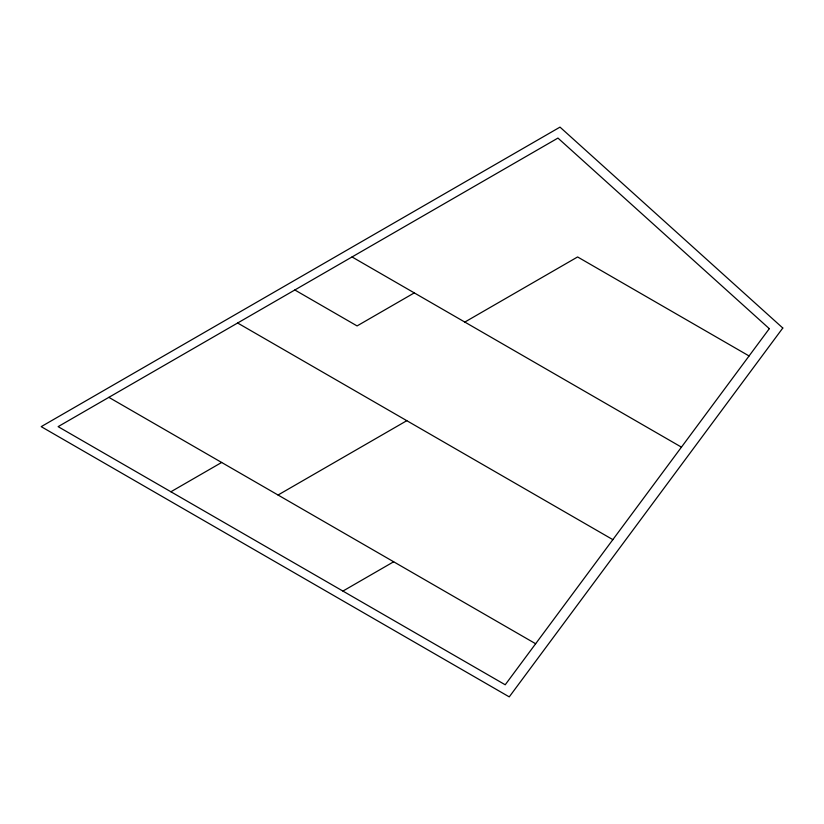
<?xml version="1.0" encoding="UTF-8"?>
<svg xmlns="http://www.w3.org/2000/svg" width="824" height="824" viewBox="0 0 824 824"><rect width="100%" height="100%" fill="white"/><g stroke="black" fill="none" stroke-linecap="round" stroke-linejoin="round"><path stroke-width="1.24" d="M414.287 292.891L357.08 325.923L294.838 289.986M170.898 491.763L221.656 462.46M464.818 322.071L577.603 256.954L749.078 355.958M278.048 495.018L406.809 420.683M342.918 591.076L393.666 561.772M352.033 256.954L681.448 447.144M237.631 323.008L612.85 539.638M108.871 397.353L535.641 643.74M769.307 328.673L505.215 684.775L58.113 426.647L557.951 138.072L769.307 328.673M782.8 328.024L509.253 696.877L41.2 426.647L560.001 127.123L782.8 328.024"/></g></svg>
